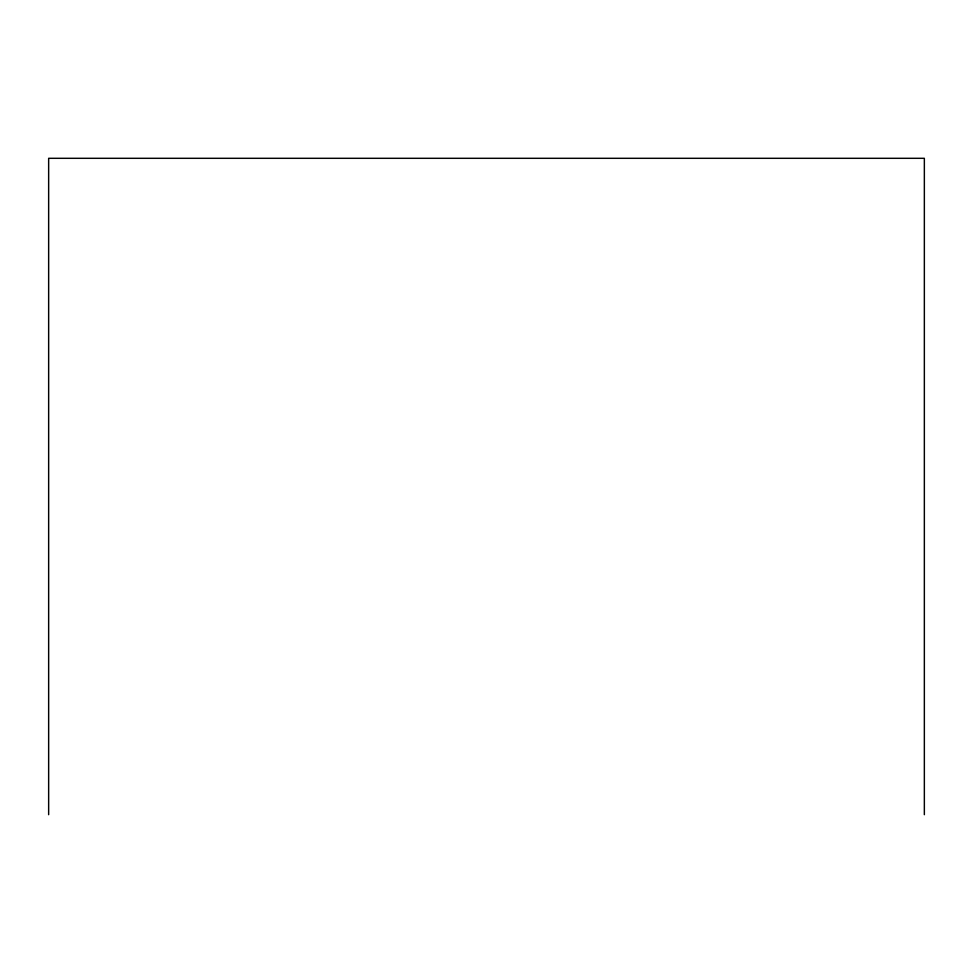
<?xml version="1.0" encoding="UTF-8"?>
<svg xmlns="http://www.w3.org/2000/svg" width="973" height="973" viewBox="0 0 973 973"><rect width="100%" height="100%" fill="white"/><g stroke="black" fill="none" stroke-linecap="round" stroke-linejoin="round"><path stroke-width="1.46" d="M924.35 814.693L924.35 158.307L48.65 158.307L48.65 814.693"/></g></svg>
